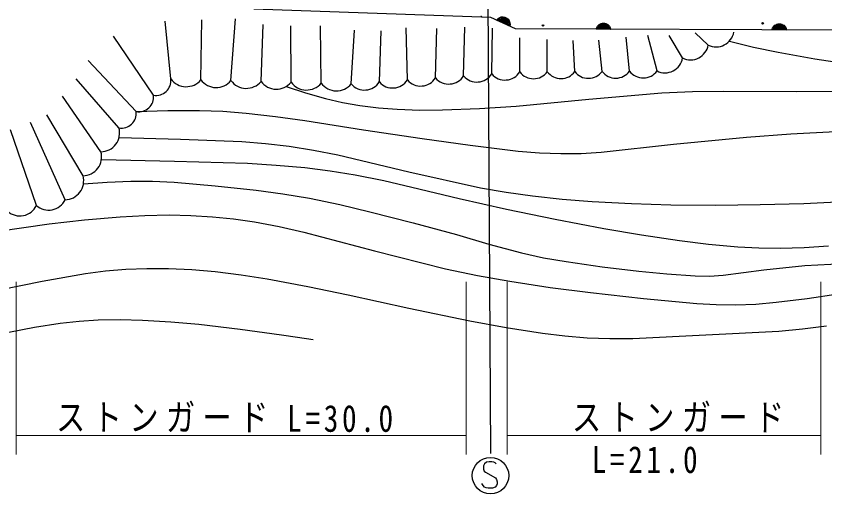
# Model space of a CAD drawing. Units: millimetres, scale not verified. Extents: x 40000 to 680000, y 20000 to 380000.
# Drawn here: x 255485 to 310702, y 250317 to 282920 of the extents above; entities that cross this region are included whole.
import ezdxf

# ---------------------------------------------------------------- set-up
doc = ezdxf.new("R2010")
doc.units = ezdxf.units.MM
doc.header["$LTSCALE"] = 1000
doc.layers.add('M-BGD', color=7, linetype='Continuous', lineweight=25)
doc.layers.add('M-STR-HTXT', color=7, linetype='Continuous', lineweight=13)
doc.styles.add('ＭＳ ゴシック', font='')
doc.styles.get('ＭＳ ゴシック').set_extended_font_data('MS Gothic')

msp = doc.modelspace()

# ---------------------------------------------------------------- linework, layer by layer
at = {"layer": 'M-BGD'}
for p, q in [((287691, 284608), (287869, 253059)), ((287904, 282841), (271717, 283401)), ((270151, 278522), (270453, 282729)), ((289586, 282046), (287904, 282841)), ((288293, 282657), (288378, 282744)), ((288378, 282744), (288472, 282808)), ((289205, 282364), (288391, 282749)), ((288452, 282789), (289196, 282438)), ((288472, 282808), (288607, 282865)), ((289182, 282514), (288524, 282824)), ((288605, 282855), (289152, 282597)), ((288607, 282865), (288732, 282873)), ((288732, 282873), (288854, 282856)), ((289072, 282704), (288736, 282863)), ((288854, 282856), (288994, 282790)), ((288994, 282790), (289085, 282706)), ((266045, 278635), (265652, 282571)), ((268098, 278578), (268173, 282676)), ((272204, 278465), (272344, 282361)), ((274258, 278408), (274234, 282256)), ((276311, 278351), (276256, 282256)), ((286041, 278840), (286129, 282178)), ((289197, 282230), (288293, 282657)), ((288342, 282703), (289201, 282297)), ((289085, 282706), (289159, 282605)), ((289159, 282605), (289200, 282464)), ((289212, 282350), (289197, 282230)), ((289200, 282464), (289212, 282350)), ((295129, 282140), (295187, 282237)), ((295177, 282212), (295999, 282209)), ((295187, 282237), (295285, 282347)), ((295954, 282272), (295227, 282274)), ((295285, 282347), (295395, 282406)), ((295287, 282337), (295892, 282334)), ((295395, 282406), (295513, 282443)), ((295775, 282397), (295402, 282399)), ((295513, 282443), (295668, 282443)), ((295668, 282443), (295785, 282405)), ((295785, 282405), (295895, 282344)), ((295895, 282344), (295992, 282234)), ((295992, 282234), (296051, 282136)), ((307134, 282093), (307192, 282190)), ((307181, 282165), (308004, 282162)), ((307192, 282190), (307289, 282300)), ((307959, 282225), (307232, 282228)), ((307289, 282300), (307400, 282359)), ((307292, 282290), (307897, 282288)), ((307400, 282359), (307517, 282397)), ((307780, 282350), (307407, 282352)), ((307517, 282397), (307672, 282396)), ((307672, 282396), (307790, 282358)), ((307790, 282358), (307899, 282298)), ((307899, 282298), (307997, 282187)), ((307997, 282187), (308056, 282089)), ((278364, 278294), (278593, 281968)), ((280283, 278431), (280405, 281915)), ((282202, 278567), (282112, 282125)), ((284121, 278703), (284212, 282073)), ((287960, 278976), (288019, 282099)), ((313596, 281953), (289586, 282046)), ((295089, 282025), (295129, 282140)), ((296089, 282021), (295089, 282025)), ((295114, 282087), (296064, 282084)), ((296039, 282146), (295139, 282150)), ((296051, 282136), (296089, 282021)), ((302741, 280952), (301842, 281784)), ((307093, 281978), (307134, 282093)), ((308093, 281974), (307093, 281978)), ((307118, 282041), (308068, 282037)), ((308044, 282099), (307144, 282103)), ((308056, 282089), (308093, 281974)), ((264864, 277522), (262133, 281547)), ((289879, 279112), (289869, 281442)), ((291752, 279126), (291733, 281337)), ((293625, 279139), (293519, 281259)), ((295498, 279153), (295278, 281285)), ((297371, 279167), (297142, 281495)), ((299244, 279180), (298613, 281600)), ((300993, 280066), (300083, 281600)), ((304184, 281219), (305840, 280813)), ((305840, 280813), (307510, 280466)), ((307510, 280466), (310019, 280013)), ((310019, 280013), (312542, 279619)), ((263683, 276409), (260400, 279884)), ((262502, 275296), (259591, 278653)), ((273922, 278121), (275248, 277678)), ((299567, 277697), (301671, 277780)), ((301671, 277780), (303778, 277803)), ((303778, 277803), (308763, 277783)), ((308763, 277783), (313757, 277798)), ((261275, 273661), (258642, 277458)), ((275248, 277678), (276602, 277291)), ((276602, 277291), (277762, 277027)), ((289628, 276787), (294593, 277263)), ((294593, 277263), (299567, 277697)), ((277762, 277027), (278945, 276820)), ((278945, 276820), (280217, 276661)), ((280217, 276661), (281493, 276563)), ((287113, 276625), (289628, 276787)), ((260049, 272026), (257587, 276192)), ((263683, 276409), (265842, 276480)), ((265842, 276480), (268001, 276490)), ((268001, 276490), (269588, 276428)), ((269588, 276428), (271182, 276306)), ((271182, 276306), (273189, 276080)), ((281493, 276563), (283042, 276513)), ((283042, 276513), (284593, 276522)), ((284593, 276522), (287113, 276625)), ((258822, 270391), (256462, 275666)), ((273189, 276080), (275196, 275794)), ((275196, 275794), (279199, 275155)), ((256862, 269997), (255096, 275167)), ((279199, 275155), (283212, 274575)), ((308378, 274889), (311422, 275047)), ((262511, 274649), (266697, 274535)), ((266697, 274535), (270889, 274360)), ((283212, 274575), (286478, 274111)), ((300378, 274174), (305350, 274671)), ((305350, 274671), (308378, 274889)), ((270889, 274360), (272513, 274232)), ((272513, 274232), (274130, 274044)), ((274130, 274044), (275786, 273779)), ((286478, 274111), (289752, 273707)), ((295422, 273628), (300378, 274174)), ((275786, 273779), (277443, 273453)), ((277443, 273453), (282305, 272304)), ((289752, 273707), (291217, 273595)), ((291217, 273595), (292687, 273543)), ((292687, 273543), (294057, 273555)), ((294057, 273555), (295422, 273628)), ((261307, 273131), (266291, 273024)), ((266291, 273024), (271284, 272880)), ((271284, 272880), (273239, 272762)), ((273239, 272762), (275200, 272583)), ((275200, 272583), (276925, 272368)), ((276925, 272368), (278641, 272093)), ((282305, 272304), (287182, 271213)), ((278641, 272093), (280581, 271705)), ((280581, 271705), (282509, 271259)), ((260076, 271466), (261688, 271596)), ((261688, 271596), (263311, 271666)), ((263311, 271666), (264787, 271654)), ((264787, 271654), (266265, 271582)), ((266265, 271582), (269068, 271344)), ((269068, 271344), (271866, 271045)), ((282509, 271259), (285736, 270474)), ((287182, 271213), (288952, 270901)), ((271866, 271045), (273699, 270802)), ((273699, 270802), (275523, 270500)), ((288952, 270901), (290733, 270649)), ((290733, 270649), (292771, 270427)), ((275523, 270500), (277587, 270066)), ((277587, 270066), (279639, 269573)), ((285736, 270474), (288972, 269748)), ((292771, 270427), (294816, 270266)), ((294816, 270266), (297494, 270126)), ((297494, 270126), (300183, 270046)), ((300183, 270046), (303232, 270023)), ((303232, 270023), (306289, 270060)), ((306289, 270060), (309266, 270141)), ((309266, 270141), (312253, 270283)), ((279639, 269573), (282594, 268820)), ((288972, 269748), (292280, 269061)), ((257736, 268737), (260157, 269012)), ((260157, 269012), (262595, 269229)), ((262595, 269229), (264261, 269322)), ((264261, 269322), (265939, 269355)), ((265939, 269355), (267418, 269323)), ((267418, 269323), (268895, 269231)), ((268895, 269231), (270327, 269082)), ((270327, 269082), (271750, 268873)), ((292280, 269061), (295610, 268432)), ((254265, 268254), (257736, 268737)), ((271750, 268873), (273438, 268555)), ((273438, 268555), (275124, 268176)), ((282594, 268820), (285543, 268007)), ((295610, 268432), (298192, 267991)), ((275124, 268176), (279950, 266904)), ((285543, 268007), (287749, 267355)), ((298192, 267991), (300783, 267609)), ((287749, 267355), (289979, 266759)), ((300783, 267609), (302769, 267367)), ((302769, 267367), (304758, 267186)), ((309298, 267141), (310944, 267253)), ((279950, 266904), (284791, 265679)), ((289979, 266759), (291501, 266436)), ((304758, 267186), (306203, 267107)), ((306203, 267107), (307660, 267089)), ((307660, 267089), (309298, 267141)), ((291501, 266436), (293035, 266172)), ((293035, 266172), (295508, 265820)), ((261579, 265532), (262965, 265644)), ((262965, 265644), (264415, 265698)), ((264415, 265698), (265877, 265693)), ((265877, 265693), (267477, 265622)), ((267477, 265622), (269082, 265489)), ((284791, 265679), (286990, 265224)), ((295508, 265820), (297997, 265526)), ((303771, 265236), (306545, 265601)), ((306545, 265601), (309326, 265906)), ((309326, 265906), (313026, 266080)), ((257262, 264827), (260210, 265362)), ((260210, 265362), (261579, 265532)), ((269082, 265489), (270858, 265273)), ((270858, 265273), (272628, 264997)), ((286990, 265224), (289201, 264828)), ((297997, 265526), (299920, 265329)), ((299920, 265329), (301859, 265192)), ((301859, 265192), (302817, 265184)), ((302817, 265184), (303771, 265236)), ((254333, 264234), (257262, 264827)), ((272628, 264997), (275390, 264475)), ((289201, 264828), (291945, 264409)), ((275390, 264475), (278149, 263892)), ((291945, 264409), (294700, 264049)), ((294700, 264049), (298316, 263648)), ((309499, 263650), (311604, 263971)), ((278149, 263892), (282295, 262981)), ((298316, 263648), (301953, 263307)), ((305996, 263273), (307382, 263389)), ((307382, 263389), (309499, 263650)), ((282295, 262981), (286464, 262126)), ((301953, 263307), (303280, 263232)), ((303280, 263232), (304608, 263217)), ((304608, 263217), (305996, 263273)), ((256732, 261684), (258487, 261968)), ((258487, 261968), (259778, 262107)), ((259778, 262107), (261084, 262186)), ((261084, 262186), (262586, 262212)), ((262586, 262212), (264100, 262178)), ((264100, 262178), (266035, 262063)), ((266035, 262063), (267964, 261888)), ((267964, 261888), (270787, 261555)), ((286464, 262126), (288933, 261673)), ((309188, 261578), (310814, 261793)), ((254995, 261341), (256732, 261684)), ((270787, 261555), (273607, 261163)), ((288933, 261673), (291423, 261278)), ((291423, 261278), (292941, 261095)), ((302571, 261161), (307566, 261424)), ((307566, 261424), (309188, 261578)), ((273607, 261163), (274684, 261004)), ((274684, 261004), (275761, 260843)), ((292941, 261095), (294472, 260970)), ((294472, 260970), (296027, 260919)), ((296027, 260919), (297584, 260927)), ((297584, 260927), (302571, 261161)), ((287474, 252374), (287392, 252236)), ((287611, 252467), (287474, 252374)), ((287774, 252511), (287611, 252467)), ((287967, 252511), (287774, 252511)), ((288099, 252486), (287967, 252511)), ((288192, 252442), (288099, 252486)), ((288261, 252367), (288192, 252442)), ((287392, 252236), (287386, 252092)), ((287386, 252092), (287392, 251999)), ((287392, 251999), (287442, 251874)), ((287442, 251874), (287530, 251805)), ((287530, 251805), (288211, 251411)), ((288211, 251411), (288286, 251299)), ((288286, 251299), (288336, 251142)), ((287367, 250874), (287280, 251017)), ((287467, 250780), (287367, 250874)), ((287586, 250724), (287467, 250780)), ((287711, 250705), (287586, 250724)), ((287999, 250705), (287711, 250705)), ((288192, 250761), (287999, 250705)), ((288280, 250874), (288192, 250761)), ((288324, 250992), (288280, 250874)), ((288336, 251142), (288324, 250992))]:
    msp.add_line(p, q, dxfattribs=at)
for centre, radius in [((291456, 282289), 49.8), ((306455, 282434), 49.8), ((287874, 251561), 1244)]:
    msp.add_circle(centre, radius, dxfattribs=at)
for centre, radius, start, end in [((287250, 282848), 49.8, 15.5663, 160.4655), ((303284, 282050), 1225, 243.7318, 349.992), ((301535, 281165), 1225, 243.7318, 349.992), ((299786, 280279), 1225, 243.7318, 349.992), ((286949, 279627), 1202, 220.9314, 327.1916), ((288868, 279764), 1202, 220.9314, 327.1916), ((290810, 279821), 1171, 217.2868, 323.547), ((292683, 279835), 1171, 217.2868, 323.547), ((294556, 279849), 1171, 217.2868, 323.547), ((296429, 279862), 1171, 217.2868, 323.547), ((298302, 279876), 1171, 217.2868, 323.547), ((265037, 278522), 1014, 260.1685, 6.4287), ((267094, 279411), 1305, 216.4969, 320.3349), ((269147, 279354), 1305, 216.4969, 320.3349), ((271200, 279298), 1305, 216.4969, 320.3349), ((273253, 279241), 1305, 216.4969, 320.3349), ((275306, 279184), 1305, 216.4969, 320.3349), ((277360, 279127), 1305, 216.4969, 320.3349), ((279272, 279082), 1202, 220.9314, 327.1916), ((281192, 279219), 1202, 220.9314, 327.1916), ((283111, 279355), 1202, 220.9314, 327.1916), ((285030, 279491), 1202, 220.9314, 327.1916), ((263856, 277409), 1014, 260.1685, 6.4287), ((262675, 276296), 1014, 260.1685, 6.4287), ((261253, 274956), 1295, 270.993, 15.2672), ((260026, 273320), 1295, 270.993, 15.2672), ((258800, 271685), 1295, 270.993, 15.2672), ((257695, 270929), 1249, 228.22, 334.4802), ((255735, 270535), 1249, 228.22, 334.4802)]:
    msp.add_arc(centre, radius, start, end, dxfattribs=at)
at = {"layer": 'M-STR-HTXT'}
for p, q in [((255491, 264780), (255491, 253011)), ((286206, 264780), (286206, 253011)), ((289018, 264780), (289018, 253011)), ((310432, 264780), (310432, 253011)), ((255491, 254287), (286206, 254287)), ((289018, 254287), (310432, 254287))]:
    msp.add_line(p, q, dxfattribs=at)

# ---------------------------------------------------------------- texts
at = {"layer": 'M-STR-HTXT', "char_height": 1833, "attachment_point": 7, "style": 'ＭＳ ゴシック'}
for s, insert in [('\\T1.25;\\W0.8;ストンガード', (258207, 254519)), ('\\T1.25;\\W0.8;L=30.0', (273993, 254519)), ('\\T1.25;\\W0.8;ストンガード', (293430, 254519)), ('\\T1.25;\\W0.8;L=21.0', (294785, 251710))]:
    msp.add_mtext(s, dxfattribs=dict(at, insert=insert))

doc.saveas('drawing.dxf')
